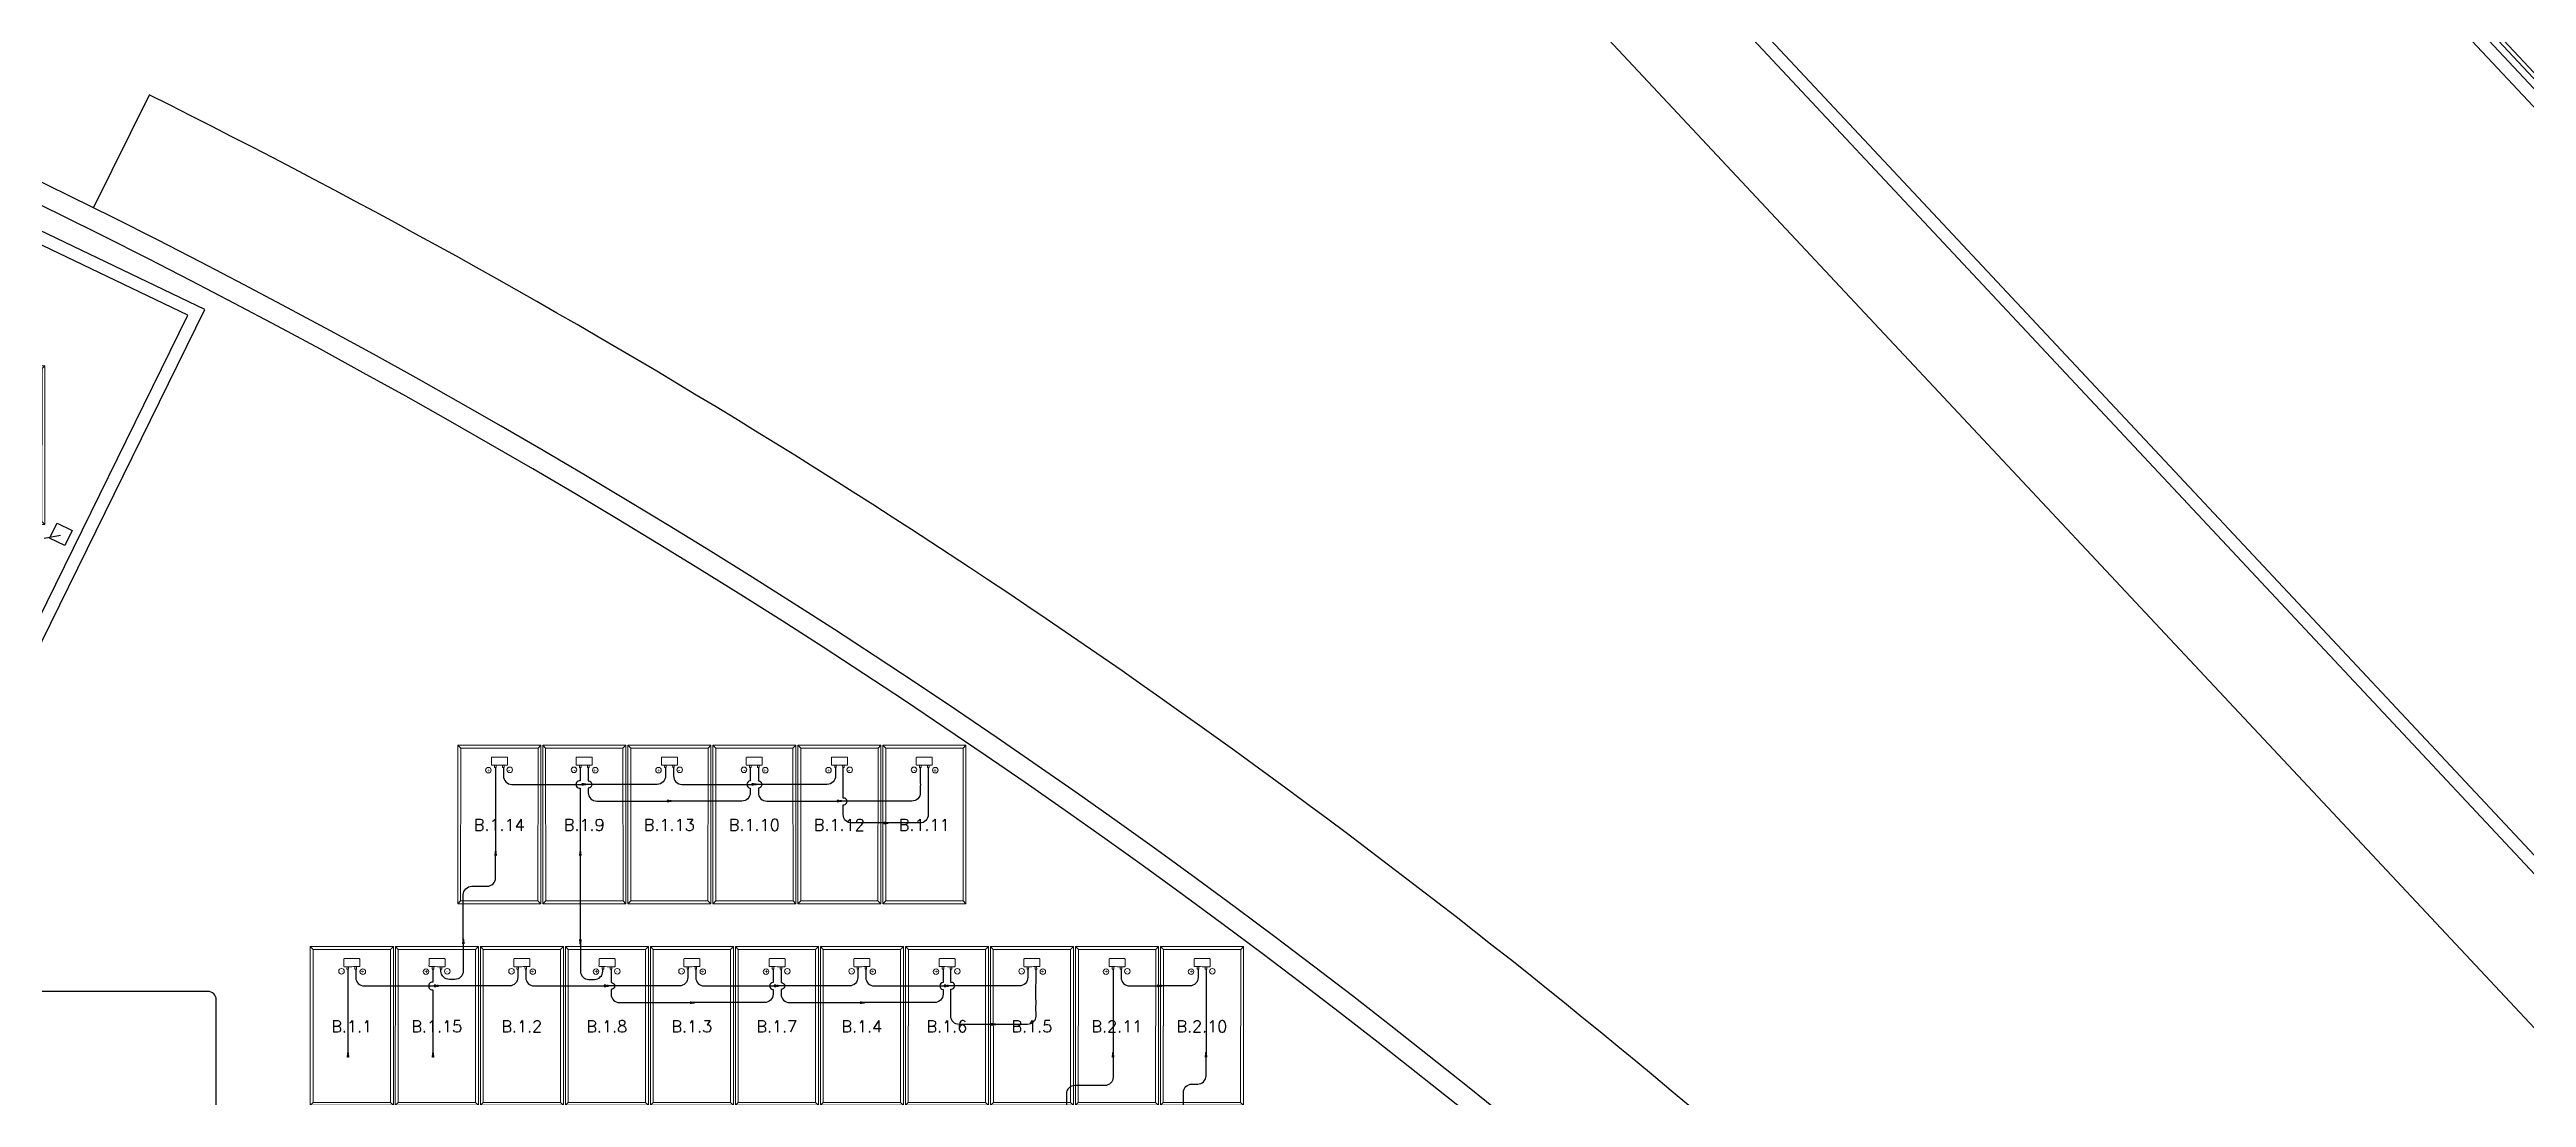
# Model space of a CAD drawing. Header units: metres. Extents: x 1796 to 2240, y -1398 to -999.
# Drawn here: x 2054.83 to 2084.34, y -1179.51 to -1167.03 of the extents above; entities that cross this region are included whole.
import ezdxf

# ---------------------------------------------------------------- set-up
doc = ezdxf.new("R2010")
doc.units = ezdxf.units.M
doc.header["$MEASUREMENT"] = 0
doc.linetypes.add('HIDDEN', pattern=[0.375, 0.25, -0.125])
for name, color, linetype in [('ARQUITETURA', 253, 'CONTINUOUS'), ('CABO_MODULO_FV', 7, 'CONTINUOUS'), ('CABO_ORION_FV', 7, 'CONTINUOUS'), ('CONECTOR_MODULO_FV', 3, 'CONTINUOUS'), ('MÓDULOS FV', 7, 'CONTINUOUS')]:
    doc.layers.add(name, color=color, linetype=linetype)
doc.layers.add('MOD_ALOCADOS_A', color=5, linetype='CONTINUOUS', lineweight=9)
doc.layers.add('MODULOS_PV', color=2, linetype='CONTINUOUS', lineweight=9)
doc.styles.add('R120-500', font='romans.shx', dxfattribs={"height": 1.5})

# ---------------------------------------------------------------- blocks, each defined once
blk = doc.blocks.new('modulo')
at = {"layer": 'MODULOS_PV', "color": 8}
for p, q in [((-0.751, 2.014), (-0.753, 2.063)), ((-1.381, 1.342), (-1.43, 1.34)), ((0.577, 0.769), (0.626, 0.771)), ((-0.053, 0.097), (-0.051, 0.048))]:
    blk.add_line(p, q, dxfattribs=at)
for points in [[(-1.43, 1.34), (-0.753, 2.063), (0.626, 0.771), (-0.051, 0.048)], [(-1.381, 1.342), (-0.751, 2.014), (0.577, 0.769), (-0.053, 0.097)]]:
    blk.add_lwpolyline(points, close=True, dxfattribs=at)
for points in [[(-0.956, 1.498), (-0.935, 1.478), (-0.922, 1.492), (-0.943, 1.512)], [(-0.878, 1.581), (-0.857, 1.562), (-0.87, 1.548), (-0.891, 1.567)]]:
    blk.add_lwpolyline(points, dxfattribs=at)
blk.add_circle((-0.793, 1.591), 0.0332, dxfattribs=at)
at = {"layer": 'MODULOS_PV', "color": 1}
blk.add_circle((-0.963, 1.403), 0.0332, dxfattribs=at)
at = {"layer": 'MODULOS_PV', "color": 8}
blk.add_open_spline([(-0.986, 1.473), (-1.006, 1.493), (-1.027, 1.512), (-1.048, 1.532), (-1.048, 1.532), (-1.049, 1.534), (-1.049, 1.536), (-1.048, 1.538), (-1.048, 1.539), (-1.007, 1.583), (-0.966, 1.627), (-0.925, 1.67), (-0.924, 1.671), (-0.922, 1.672), (-0.919, 1.672), (-0.918, 1.671), (-0.917, 1.671), (-0.897, 1.652), (-0.876, 1.632), (-0.855, 1.613), (-0.855, 1.612), (-0.854, 1.611), (-0.854, 1.608), (-0.855, 1.606), (-0.855, 1.605), (-0.896, 1.561), (-0.937, 1.518), (-0.978, 1.474), (-0.979, 1.473), (-0.981, 1.472), (-0.984, 1.472), (-0.985, 1.473), (-0.986, 1.473)], degree=3, knots=[0, 0, 0, 0, 1, 1, 1, 1.002534, 1.003925, 1.008052, 1.008052, 1.008052, 2.008052, 2.008052, 2.008052, 2.012179, 2.01357, 2.016104, 2.016104, 2.016104, 3.016104, 3.016104, 3.016104, 3.018638, 3.02003, 3.024156, 3.024156, 3.024156, 4.024156, 4.024156, 4.024156, 4.028283, 4.029675, 4.032208, 4.032208, 4.032208, 4.032208], dxfattribs=at)
at = {"layer": 'MODULOS_PV', "color": 8, "insert": (-0.827, 1.597), "char_height": 0.0572, "width": 0.10748, "attachment_point": 1, "rotation": 46.8722}
blk.add_mtext('-', dxfattribs=at)
at = {"layer": 'MODULOS_PV', "color": 1, "insert": (-0.997, 1.409), "char_height": 0.0572, "width": 0.10748, "attachment_point": 1, "rotation": 46.8722}
blk.add_mtext('+', dxfattribs=at)
blk = doc.blocks.new('CONECTOR_PLACA')
at = {"layer": 'CONECTOR_MODULO_FV'}
blk.add_hatch(color=256, dxfattribs=at).paths.add_polyline_path([(-0.001, -0.018), (0.001, -0.018), (0.001, -0.024), (0, -0.024), (-0.001, -0.024)])
for p, q in [((0, 0), (-0.006, 0)), ((-0.006, 0), (-0.006, -0.018)), ((0.006, 0), (0, 0)), ((0.006, -0.018), (0.006, 0)), ((-0.006, -0.018), (0.006, -0.018)), ((-0.001, -0.018), (-0.001, -0.024)), ((0.001, -0.018), (0.001, -0.024))]:
    blk.add_line(p, q, dxfattribs=at)
for points in [[(-0.002, -0.018), (-0.002, -0.022), (-0.001, -0.023), (-0.001, -0.024), (0, -0.024)], [(0.002, -0.018), (0.002, -0.022), (0.001, -0.023), (0.001, -0.024), (0, -0.024)]]:
    blk.add_lwpolyline(points, dxfattribs=at)
blk = doc.blocks.new('CONECTOR ORION')
at = {"layer": 'CONECTOR_MODULO_FV', "true_color": 0xf8d731}
blk.add_hatch(color=40, dxfattribs=at).paths.add_polyline_path([(-537.822, -669.536), (-537.822, -669.538), (-537.816, -669.538), (-537.816, -669.537), (-537.816, -669.536)])
at = {"layer": 'CONECTOR_MODULO_FV', "color": 40, "true_color": 0xf8d731}
for p, q in [((-537.84, -669.537), (-537.84, -669.531)), ((-537.84, -669.531), (-537.822, -669.531)), ((-537.84, -669.543), (-537.84, -669.537)), ((-537.822, -669.543), (-537.84, -669.543)), ((-537.822, -669.531), (-537.822, -669.543)), ((-537.822, -669.536), (-537.816, -669.536)), ((-537.822, -669.538), (-537.816, -669.538))]:
    blk.add_line(p, q, dxfattribs=at)
for points in [[(-537.822, -669.534), (-537.818, -669.534), (-537.817, -669.536), (-537.816, -669.536), (-537.816, -669.537)], [(-537.822, -669.539), (-537.818, -669.539), (-537.817, -669.538), (-537.816, -669.538), (-537.816, -669.537)]]:
    blk.add_lwpolyline(points, dxfattribs=at)

msp = doc.modelspace()

# ---------------------------------------------------------------- linework, layer by layer
at = {"layer": 'ARQUITETURA'}
for p, q in [((2116.477, -1201.719, 0), (2069.876, -1151.953, 0)), ((2069.945, -1151.887, 0), (2098.746, -1182.686, 0)), ((2069.965, -1151.835, 0), (2098.784, -1182.653, 0)), ((2116.368, -1201.821, 0), (2069.766, -1152.055, 0)), ((2067.924, -1159.218, 0), (2114.402, -1208.852, 0)), ((2068.034, -1159.115, 0), (2114.512, -1208.75, 0)), ((2066.912, -1159.979, 0), (2113.49, -1209.706, 0)), ((2055.348, -1168.913), (2056.015, -1167.57))]:
    msp.add_line(p, q, dxfattribs=at)
at = {"layer": 'ARQUITETURA', "linetype": 'HIDDEN'}
msp.add_line((2052.548, -1173.252), (2054.955, -1172.814), dxfattribs=at)
at = {"layer": 'ARQUITETURA'}
msp.add_lwpolyline([(2052.137, -1179.363), (2056.676, -1170.124), (2050.488, -1167.16), (2044.273, -1164.755), (2040.659, -1174.401), (2052.137, -1179.362)], dxfattribs=at)
for points in [[(2052.065, -1179.168), (2056.474, -1170.194), (2050.429, -1167.298), (2044.36, -1164.949), (2040.849, -1174.32)], [(2055.006, -1172.937), (2054.827, -1172.848), (2054.916, -1172.669), (2055.095, -1172.758)]]:
    msp.add_lwpolyline(points, close=True, dxfattribs=at)
msp.add_lwpolyline([(2006.496, -1174.337), (2028.464, -1178.451, -0.210066), (2076.809, -1211.471)], format="xyb", dxfattribs=at)
for radius, start, end in [(90.5, 31.93963, 79.39324), (90.25, 31.93963, 79.39324), (92, 41.65318, 63.57537), (72.5, 31.93963, 79.39324)]:
    msp.add_arc((2015.073, -1249.958), radius, start, end, dxfattribs=at)
at = {"layer": 'CABO_MODULO_FV', "color": 1}
for p, q in [((2060.14, -1175.582), (2060.14, -1176.582)), ((2067.499, -1177.982), (2067.499, -1178.982))]:
    msp.add_line(p, q, dxfattribs=at)
at = {"layer": 'CABO_MODULO_FV'}
for p, q in [((2058.382, -1177.982), (2058.382, -1178.982)), ((2068.607, -1177.982), (2068.607, -1178.982))]:
    msp.add_line(p, q, dxfattribs=at)
for points in [[(2060.235, -1175.582), (2060.235, -1175.682, 0.414214), (2060.335, -1175.782), (2061.17, -1175.782)], [(2061.15, -1175.582), (2061.15, -1175.74, 1.170805), (2061.15, -1175.828), (2061.15, -1176.582)], [(2063.176, -1175.582), (2063.176, -1175.741, 0.928013), (2063.176, -1175.826), (2063.176, -1175.882, -0.414214), (2063.076, -1175.982), (2062.235, -1175.982)], [(2062.261, -1175.582), (2062.261, -1175.682, 0.414214), (2062.361, -1175.782), (2063.196, -1175.782)], [(2065.202, -1175.582), (2065.202, -1175.741, -0.0051), (2065.202, -1175.826), (2065.202, -1175.882, -0.414214), (2065.102, -1175.982), (2064.261, -1175.982)], [(2064.766, -1176.242), (2064.383, -1176.242, -0.414214), (2064.283, -1176.142), (2064.283, -1176.024, 1.159254), (2064.283, -1175.945), (2064.283, -1175.582)], [(2059.756, -1177.681), (2059.756, -1178.006, -0.414211), (2059.656, -1178.106), (2059.59, -1178.106, -0.414214), (2059.49, -1178.006), (2059.49, -1177.982)], [(2060.405, -1177.982), (2060.405, -1178.082, -0.414214), (2060.305, -1178.182), (2059.457, -1178.182)], [(2062.431, -1177.982), (2062.431, -1178.082, -0.414214), (2062.331, -1178.182), (2061.483, -1178.182)], [(2061.517, -1177.982), (2061.517, -1178.141, -1), (2061.517, -1178.226), (2061.517, -1178.282, 0.414214), (2061.617, -1178.382), (2062.458, -1178.382)], [(2064.457, -1177.982), (2064.457, -1178.082, -0.414214), (2064.357, -1178.182), (2063.509, -1178.182)], [(2063.543, -1177.982), (2063.543, -1178.141, -1), (2063.543, -1178.226), (2063.543, -1178.282, 0.414214), (2063.643, -1178.382), (2064.484, -1178.382)], [(2066.483, -1177.982), (2066.483, -1178.082, -0.414214), (2066.383, -1178.182), (2065.535, -1178.182)], [(2066.047, -1178.642), (2065.664, -1178.642, -0.414214), (2065.564, -1178.542), (2065.564, -1178.22, 1.159254), (2065.564, -1178.141), (2065.564, -1177.982)], [(2067.594, -1177.982), (2067.594, -1178.082, 0.414214), (2067.694, -1178.182), (2068.027, -1178.182)]]:
    msp.add_lwpolyline(points, format="xyb", dxfattribs=at)
at = {"layer": 'CABO_MODULO_FV', "color": 1}
for points in [[(2062.166, -1175.582), (2062.166, -1175.682, -0.414214), (2062.066, -1175.782), (2061.218, -1175.782)], [(2061.246, -1175.582), (2061.246, -1175.741, -1), (2061.246, -1175.826), (2061.246, -1175.882, 0.414214), (2061.346, -1175.982), (2062.187, -1175.982)], [(2064.192, -1175.582), (2064.192, -1175.682, -0.414214), (2064.092, -1175.782), (2063.244, -1175.782)], [(2063.272, -1175.582), (2063.272, -1175.741, -1), (2063.272, -1175.826), (2063.272, -1175.882, 0.414214), (2063.372, -1175.982), (2064.213, -1175.982)], [(2065.297, -1175.582), (2065.295, -1175.94, -0.030541), (2065.295, -1176.028), (2065.297, -1176.142, -0.414214), (2065.197, -1176.242), (2064.814, -1176.242)], [(2061.152, -1177.681), (2061.152, -1178.006, 0.414211), (2061.252, -1178.106), (2061.318, -1178.106, 0.414214), (2061.418, -1178.006), (2061.418, -1177.982)], [(2058.474, -1177.982), (2058.474, -1178.082, 0.414214), (2058.574, -1178.182), (2059.409, -1178.182)], [(2059.395, -1177.982), (2059.395, -1178.14, 1.170805), (2059.395, -1178.228), (2059.395, -1178.982)], [(2060.5, -1177.982), (2060.5, -1178.082, 0.414214), (2060.6, -1178.182), (2061.435, -1178.182)], [(2063.447, -1177.982), (2063.447, -1178.141, 0.928013), (2063.447, -1178.226), (2063.447, -1178.282, -0.414214), (2063.347, -1178.382), (2062.506, -1178.382)], [(2062.526, -1177.982), (2062.526, -1178.082, 0.414214), (2062.626, -1178.182), (2063.461, -1178.182)], [(2065.473, -1177.982), (2065.473, -1178.141, 0.928013), (2065.473, -1178.226), (2065.473, -1178.282, -0.414214), (2065.373, -1178.382), (2064.532, -1178.382)], [(2064.552, -1177.982), (2064.552, -1178.082, 0.414214), (2064.652, -1178.182), (2065.487, -1178.182)], [(2066.578, -1177.982), (2066.576, -1178.34, -0.030541), (2066.576, -1178.428), (2066.578, -1178.542, -0.414214), (2066.478, -1178.642), (2066.096, -1178.642)], [(2068.512, -1177.982), (2068.512, -1178.082, -0.414214), (2068.412, -1178.182), (2068.076, -1178.182)]]:
    msp.add_lwpolyline(points, format="xyb", dxfattribs=at)
at = {"layer": 'CABO_ORION_FV', "color": 14, "linetype": 'ByBlock'}
for points in [[(2059.756, -1177.632), (2059.756, -1177.096, -0.414214), (2059.856, -1176.996), (2060.04, -1176.996, 0.414214), (2060.14, -1176.896), (2060.14, -1176.631)], [(2056.812, -1180.072), (2056.812, -1178.349, 0.414214), (2056.712, -1178.249), (2050.918, -1178.249, -0.414214), (2050.818, -1178.149), (2050.818, -1177.806)], [(2067.499, -1179.031), (2067.499, -1179.27, -0.414214), (2067.399, -1179.37), (2067.042, -1179.37, 0.414214), (2066.942, -1179.47), (2066.942, -1180.072)]]:
    msp.add_lwpolyline(points, format="xyb", dxfattribs=at)
at = {"layer": 'CABO_ORION_FV', "color": 9, "linetype": 'ByBlock', "true_color": 0xbababa}
msp.add_lwpolyline([(2061.152, -1177.632), (2061.152, -1176.631)], dxfattribs=at)
msp.add_lwpolyline([(2068.338, -1180.072), (2068.338, -1179.453, -0.414214), (2068.438, -1179.353), (2068.507, -1179.353, 0.414214), (2068.607, -1179.253), (2068.607, -1179.031)], format="xyb", dxfattribs=at)

# ---------------------------------------------------------------- block references
at = {"layer": 'CONECTOR_MODULO_FV'}
for name, p, rotation in [('CONECTOR_PLACA', (2061.17, -1175.782), 90), ('CONECTOR_PLACA', (2063.196, -1175.782), 90), ('CONECTOR_PLACA', (2062.187, -1175.982), 90), ('CONECTOR_PLACA', (2064.213, -1175.982), 90), ('CONECTOR_PLACA', (2064.766, -1176.242), 90.00000000000001), ('CONECTOR ORION', (1390.603, -638.791), 90.00000000000001), ('CONECTOR ORION', (1391.613, -638.791), 90.00000000000001), ('CONECTOR ORION', (2730.689, -1715.472), 270), ('CONECTOR_PLACA', (2061.152, -1177.681), 180), ('CONECTOR_PLACA', (2059.409, -1178.182), 90), ('CONECTOR_PLACA', (2061.435, -1178.182), 90), ('CONECTOR_PLACA', (2063.461, -1178.182), 90), ('CONECTOR_PLACA', (2065.487, -1178.182), 90), ('CONECTOR_PLACA', (2068.027, -1178.182), 90), ('CONECTOR_PLACA', (2062.458, -1178.382), 90), ('CONECTOR_PLACA', (2064.484, -1178.382), 90), ('CONECTOR_PLACA', (2066.047, -1178.642), 90.00000000000001), ('CONECTOR ORION', (1388.845, -641.191), 90.00000000000001), ('CONECTOR ORION', (1389.858, -641.191), 90.00000000000001), ('CONECTOR ORION', (1397.962, -641.191), 90.00000000000001), ('CONECTOR ORION', (1399.07, -641.191), 90.00000000000001)]:
    msp.add_blockref(name, p, dxfattribs=dict(at, rotation=rotation))
at = {"layer": 'CONECTOR_MODULO_FV', "xscale": -1}
for name, p, rotation in [('CONECTOR_PLACA', (2061.218, -1175.782), 270), ('CONECTOR_PLACA', (2063.244, -1175.782), 270), ('CONECTOR_PLACA', (2062.235, -1175.982), 270), ('CONECTOR_PLACA', (2064.261, -1175.982), 270), ('CONECTOR_PLACA', (2064.814, -1176.242), 270), ('CONECTOR ORION', (1390.219, -1715.472), 90), ('CONECTOR_PLACA', (2059.756, -1177.681), 180), ('CONECTOR_PLACA', (2059.457, -1178.182), 270), ('CONECTOR_PLACA', (2061.483, -1178.182), 270), ('CONECTOR_PLACA', (2063.509, -1178.182), 270), ('CONECTOR_PLACA', (2065.535, -1178.182), 270), ('CONECTOR_PLACA', (2068.076, -1178.182), 270), ('CONECTOR_PLACA', (2062.506, -1178.382), 270), ('CONECTOR_PLACA', (2064.532, -1178.382), 270), ('CONECTOR_PLACA', (2066.096, -1178.642), 270)]:
    msp.add_blockref(name, p, dxfattribs=dict(at, rotation=rotation))
at = {"layer": 'CONECTOR_MODULO_FV'}
for p in [(2060.14, -1176.582), (2061.15, -1176.582), (2058.382, -1178.982), (2059.395, -1178.982), (2067.499, -1178.982), (2068.607, -1178.982)]:
    msp.add_blockref('CONECTOR_PLACA', p, dxfattribs=at)
at = {"layer": 'MÓDULOS FV', "rotation": 313.12783086684}
for p in [(2053.78, -1172.755), (2059.69, -1177.275), (2061.716, -1177.275), (2063.742, -1177.275), (2058.946, -1179.675), (2060.972, -1179.675), (2062.998, -1179.675), (2065.024, -1179.675), (2067.05, -1179.675), (2068.063, -1179.675)]:
    msp.add_blockref('modulo', p, dxfattribs=at)
at = {"layer": 'MÓDULOS FV', "xscale": -1, "rotation": 46.87216913315991}
for p in [(2061.694, -1177.275), (2063.72, -1177.275), (2065.746, -1177.275), (2058.924, -1179.675), (2060.95, -1179.675), (2062.976, -1179.675), (2065.002, -1179.675), (2067.028, -1179.675)]:
    msp.add_blockref('modulo', p, dxfattribs=at)

# ---------------------------------------------------------------- texts
at = {"layer": 'MOD_ALOCADOS_A', "color": 5, "char_height": 0.14, "attachment_point": 5, "style": 'R120-500'}
for s, insert in [('B.1.14', (2060.185, -1176.265)), ('B.1.9', (2061.198, -1176.265)), ('B.1.13', (2062.211, -1176.265)), ('B.1.10', (2063.224, -1176.265)), ('B.1.12', (2064.237, -1176.265)), ('B.1.11', (2065.25, -1176.265)), ('B.1.1', (2058.427, -1178.665)), ('B.1.15', (2059.44, -1178.665)), ('B.1.2', (2060.453, -1178.665)), ('B.1.8', (2061.466, -1178.665)), ('B.1.3', (2062.479, -1178.665)), ('B.1.7', (2063.492, -1178.665)), ('B.1.4', (2064.505, -1178.665)), ('B.1.6', (2065.518, -1178.665)), ('B.1.5', (2066.531, -1178.665))]:
    msp.add_mtext_dynamic_manual_height_columns(s, width=0.992, gutter_width=7.5, heights=[0], dxfattribs=dict(at, insert=insert))
at = {"layer": 'MOD_ALOCADOS_A', "color": 6, "char_height": 0.14, "attachment_point": 5, "style": 'R120-500'}
for s, insert in [('B.2.11', (2067.544, -1178.665)), ('B.2.10', (2068.557, -1178.665))]:
    msp.add_mtext_dynamic_manual_height_columns(s, width=0.992, gutter_width=7.5, heights=[0], dxfattribs=dict(at, insert=insert))

doc.saveas('drawing.dxf')
